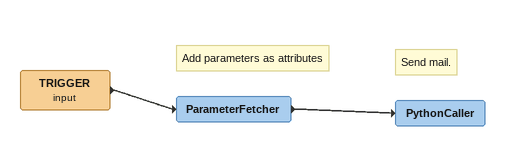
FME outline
TRIGGER (input)
    -> ParameterFetcher
Note: Add parameters as attributes
ParameterFetcher
    -> PythonCaller
Note: Send mail.
PythonCaller
